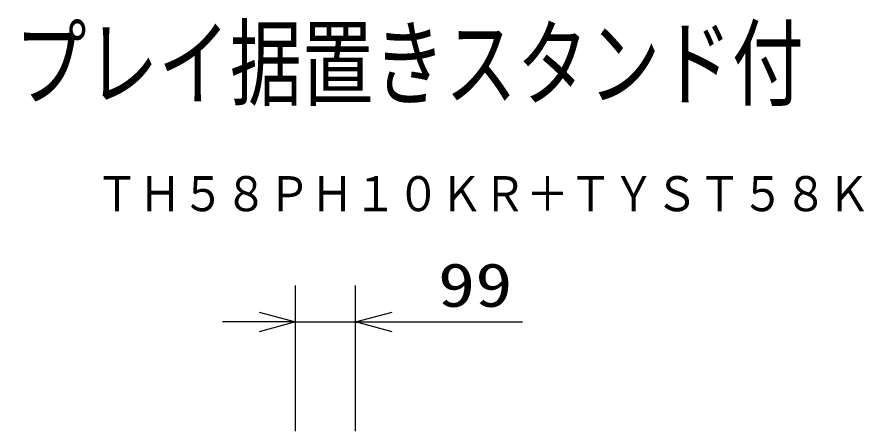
# Model space of a CAD drawing. Units: millimetres, scale not verified. Extents: x -63 to 63, y -57 to 57.
# Drawn here: x 15.79 to 62.29, y 34.62 to 57.39 of the extents above; entities that cross this region are included whole.
import ezdxf
from ezdxf.enums import TextEntityAlignment as Align

# ---------------------------------------------------------------- set-up
doc = ezdxf.new("R2010")
doc.units = ezdxf.units.MM
doc.header["$LTSCALE"] = 0.190236
doc.header["$PDMODE"] = 32
doc.header["$PDSIZE"] = 0.0951
for name, color, linetype in [('0-0_TOUROKU', 1, 'Continuous'), ('0-1_MOJI1', 2, 'Continuous'), ('0-4_SUNPO', 3, 'Continuous'), ('0-5_DEFPOINTS', 7, 'Continuous')]:
    doc.layers.add(name, color=color, linetype=linetype)
doc.styles.add('ＭＳ ゴシック', font='')
doc.styles.get('ＭＳ ゴシック').set_extended_font_data('MS Gothic')

# ---------------------------------------------------------------- blocks, each defined once
blk = doc.blocks.new('_OPEN30')
at = {"layer": '0-4_SUNPO', "color": 7}
blk.add_line((0, 0), (-1, 0), dxfattribs=at)
blk.add_lwpolyline([(-1, 0.26795), (0, 0), (-1, -0.26795)], dxfattribs=at)

msp = doc.modelspace()

# ---------------------------------------------------------------- linework, layer by layer
at = {"layer": '0-4_SUNPO'}
for p, q in [((31.0826, 34.6193), (31.0826, 42.6194)), ((34.3826, 34.6193), (34.3826, 42.6194)), ((29.0826, 40.6194), (27.0825, 40.6194)), ((31.0826, 40.6194), (34.3826, 40.6194)), ((36.3826, 40.6194), (43.5492, 40.6194))]:
    msp.add_line(p, q, dxfattribs=at)
at = {"layer": '0-5_DEFPOINTS'}
msp.add_point((34.3826, 40.6194), dxfattribs=at)

# ---------------------------------------------------------------- block references
at = {"layer": '0-4_SUNPO', "xscale": 2, "yscale": 2}
msp.add_blockref('_OPEN30', (31.0826, 40.6194), dxfattribs=at)
at = {"layer": '0-4_SUNPO', "xscale": 2, "yscale": 2, "rotation": 180}
msp.add_blockref('_OPEN30', (34.3826, 40.6194), dxfattribs=at)

# ---------------------------------------------------------------- texts
at = {"layer": '0-0_TOUROKU', "style": 'ＭＳ ゴシック', "width": 0.9}
msp.add_text('ＴＨ５８ＰＨ１０ＫＲ＋ＴＹＳＴ５８Ｋ', height=1.925, dxfattribs=at).set_placement((20.1, 46.13), align=Align.BOTTOM_LEFT)
at = {"layer": '0-1_MOJI1', "style": 'ＭＳ ゴシック', "width": 0.75}
msp.add_text('ハイビジョンプラズマディスプレイ据置きスタンド付', height=3.848, dxfattribs=at).set_placement((-35.5001, 51.7599), align=Align.BOTTOM_LEFT)
at = {"layer": '0-4_SUNPO', "style": 'ＭＳ ゴシック', "width": 1.25}
msp.add_text('99', height=2.406, dxfattribs=at).set_placement((38.899, 40.7289), align=Align.BOTTOM_LEFT)

doc.saveas('drawing.dxf')
